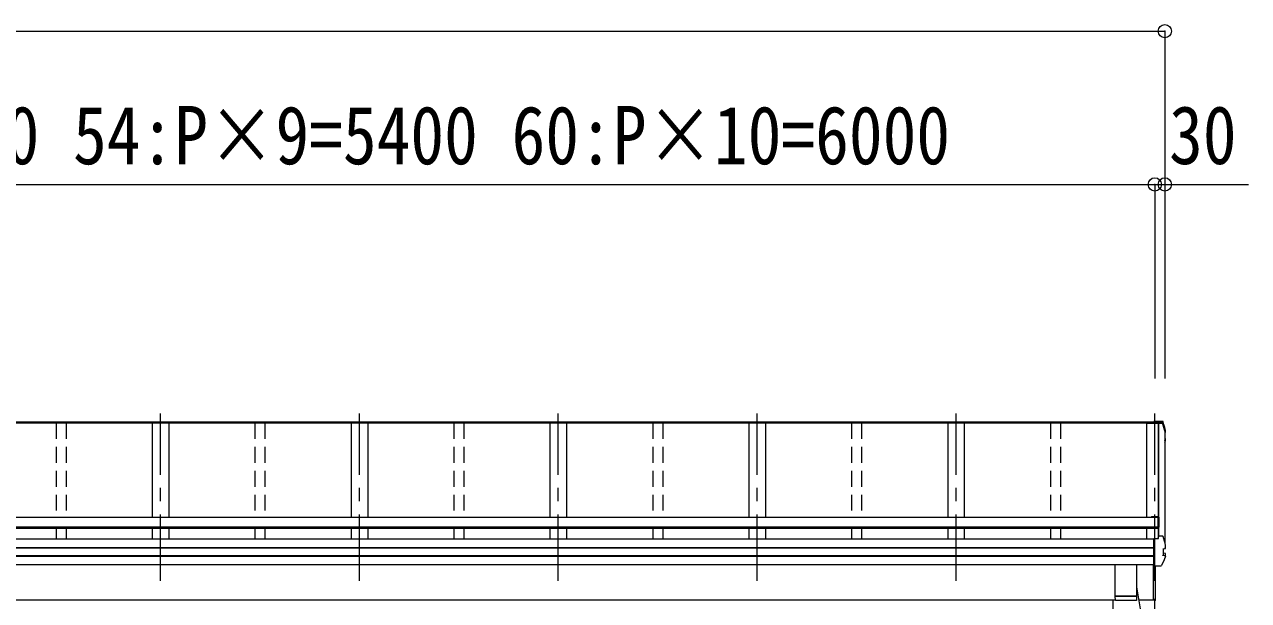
# Model space of a CAD drawing. Units: millimetres, scale not verified. Extents: x -11243 to 60313, y -7760 to 7760.
# Drawn here: x -7462 to -3769, y -1868 to -131 of the extents above; entities that cross this region are included whole.
import ezdxf
from ezdxf.enums import TextEntityAlignment as Align

# ---------------------------------------------------------------- set-up
doc = ezdxf.new("R2010")
doc.units = ezdxf.units.MM
doc.header["$LTSCALE"] = 40
doc.header["$PDMODE"] = 32
doc.header["$PDSIZE"] = 40
doc.linetypes.add('CHAIN1', pattern=[8, 5, -1, 1, -1])
doc.linetypes.add('DASHED1', pattern=[1.8, 1.2, -0.6])
doc.layers.add('0-3_ELV2', color=7, linetype='Continuous', lineweight=9)
doc.layers.add('0-E_DET2', color=7, linetype='Continuous', lineweight=18)
doc.styles.add('ＭＳ ゴシック', font='')
doc.styles.get('ＭＳ ゴシック').set_extended_font_data('MS Gothic')

msp = doc.modelspace()

# ---------------------------------------------------------------- linework, layer by layer
at = {"layer": '0-3_ELV2', "color": 5, "linetype": 'CHAIN1'}
for p, q in [((-7051.75, -1808.41), (-7051.75, -1304.23)), ((-6451.75, -1808.41), (-6451.75, -1304.23)), ((-5851.75, -1808.41), (-5851.75, -1304.23)), ((-5251.75, -1808.41), (-5251.75, -1304.23)), ((-4651.75, -1808.41), (-4651.75, -1304.23)), ((-4051.75, -1808.41), (-4051.75, -1304.23))]:
    msp.add_line(p, q, dxfattribs=at)
at = {"layer": '0-3_ELV2', "color": 4}
for p, q in [((-4029.74, -1327.5), (-4054.75, -1327.5)), ((-4054.75, -1331.85), (-4054.75, -1327.5)), ((-4029.74, -1327.5), (-4029.74, -1327.5)), ((-4029.74, -1327.5), (-4029.74, -1327.5)), ((-4051.75, -1331.85), (-9451.75, -1331.85)), ((-4051.75, -1332.75), (-9451.75, -1332.75)), ((-4054.75, -1329.58), (-9448.75, -1329.58)), ((-7076.75, -1332.67), (-7076.75, -1616.94)), ((-7026.75, -1332.67), (-7026.75, -1616.94)), ((-6476.75, -1332.67), (-6476.75, -1616.94)), ((-6426.75, -1332.67), (-6426.75, -1616.94)), ((-5876.75, -1332.67), (-5876.75, -1616.94)), ((-5826.75, -1332.67), (-5826.75, -1616.94)), ((-5276.75, -1332.67), (-5276.75, -1616.94)), ((-5226.75, -1332.67), (-5226.75, -1616.94)), ((-4676.75, -1332.67), (-4676.75, -1616.94)), ((-4626.75, -1332.67), (-4626.75, -1616.94)), ((-4076.75, -1332.67), (-4076.75, -1616.94)), ((-4076.75, -1332.76), (-4028.31, -1332.76)), ((-4054.75, -1330.03), (-4040.55, -1330.03)), ((-4051.75, -1332.52), (-4040.92, -1332.52)), ((-4041.45, -1332.76), (-4041.45, -1680.05)), ((-4040.55, -1330.03), (-4040.92, -1332.52)), ((-4040.85, -1332.76), (-4040.85, -1676.1)), ((-4040.55, -1331.11), (-4040.77, -1332.61)), ((-4040.77, -1332.61), (-4040.77, -1332.26)), ((-4040.77, -1332.61), (-4028.35, -1332.61)), ((-4040.55, -1331.11), (-4040.55, -1330.03)), ((-4028.5, -1331.11), (-4040.55, -1331.11)), ((-4021.75, -1356.12), (-4021.75, -1692.9)), ((-4021.75, -1359.07), (-4021.06, -1358.94)), ((-4021.75, -1359.42), (-4020.98, -1359.27)), ((-4020.48, -1360.7), (-4021.75, -1360.95)), ((-4019.43, -1359.43), (-4019.43, -1355.38)), ((-4021.75, -1378.83), (-4020.91, -1378.93)), ((-4021.75, -1382.92), (-4020.38, -1383.19)), ((-4021.75, -1384.45), (-4020.9, -1384.61)), ((-4020.91, -1378.94), (-4020.91, -1378.93)), ((-4019.33, -1384.46), (-4019.33, -1380.4)), ((-4041.65, -1617.07), (-9461.85, -1617.07)), ((-4061.65, -1614.91), (-4041.65, -1614.91)), ((-4061.65, -1614.91), (-4061.65, -1617.07)), ((-4061.65, -1616.45), (-4041.65, -1616.45)), ((-4041.65, -1650.96), (-4041.65, -1616.45)), ((-4039.65, -1616.91), (-4039.65, -1646.37)), ((-4041.65, -1646.1), (-9461.85, -1646.1)), ((-4041.65, -1647.84), (-9461.85, -1647.84)), ((-4041.65, -1650.96), (-9461.85, -1650.96)), ((-7076.75, -1650.96), (-7076.75, -1682.58)), ((-7026.75, -1650.96), (-7026.75, -1682.58)), ((-6476.75, -1650.96), (-6476.75, -1682.58)), ((-6426.75, -1650.96), (-6426.75, -1682.58)), ((-5876.75, -1650.96), (-5876.75, -1682.58)), ((-5826.75, -1650.96), (-5826.75, -1682.58)), ((-5276.75, -1650.96), (-5276.75, -1682.58)), ((-5226.75, -1650.96), (-5226.75, -1682.58)), ((-4676.75, -1650.96), (-4676.75, -1682.58)), ((-4626.75, -1650.96), (-4626.75, -1682.58)), ((-4076.75, -1650.96), (-4076.75, -1682.44)), ((-4041.65, -1646.37), (-4039.65, -1646.37)), ((-4054.75, -1682.58), (-9448.75, -1682.58)), ((-4054.75, -1680.72), (-4054.75, -1680.4)), ((-4054.75, -1682.02), (-4054.75, -1680.72)), ((-4054.75, -1761.95), (-4054.75, -1682.02)), ((-4041.5, -1680.4), (-4040.77, -1675.62)), ((-4041.48, -1680.4), (-4040.92, -1676.72)), ((-4040.92, -1680.4), (-4040.92, -1676.72)), ((-4040.77, -1675.27), (-4040.55, -1673.77)), ((-4040.77, -1675.27), (-4040.77, -1675.62)), ((-4028.5, -1673.77), (-4040.55, -1673.77)), ((-4054.75, -1709.1), (-9448.75, -1709.1)), ((-4054.75, -1709.99), (-9448.75, -1709.99)), ((-4054.75, -1733.22), (-9448.75, -1733.22)), ((-4054.75, -1735.14), (-9448.75, -1735.14)), ((-4027.31, -1711.72), (-4021.06, -1710.95)), ((-4027.31, -1711.72), (-4027.31, -1711.72)), ((-4020.91, -1733.23), (-4027.31, -1731.54)), ((-4027.31, -1731.54), (-4027.31, -1731.54)), ((-4026.75, -1711.85), (-4026.75, -1731.07)), ((-4020.38, -1725.85), (-4026.34, -1724.69)), ((-4021.06, -1710.95), (-4021.06, -1710.95)), ((-4020.91, -1733.23), (-4020.91, -1733.23)), ((-4019.43, -1709.47), (-4019.43, -1702.09)), ((-4019.33, -1734.52), (-4019.33, -1727.12)), ((-4054.75, -1760.18), (-9448.75, -1760.18)), ((-4056.75, -1760.18), (-4056.75, -1865.01)), ((-4054.75, -1762.82), (-4054.75, -1761.95)), ((-4054.75, -1762.82), (-4034.1, -1762.82)), ((-4050.25, -1867.41), (-4050.25, -1762.82)), ((-4049.75, -1867.01), (-4049.75, -1762.82)), ((-4171.04, -1866.41), (-9451.75, -1866.41)), ((-4177.75, -4721.41), (-4177.75, -1866.41)), ((-4051.75, -1866.41), (-4100.51, -1866.41)), ((-4051.75, -1865.01), (-4056.75, -1865.01)), ((-4052.75, -1866.41), (-4052.75, -4721.41)), ((-4051.75, -1867.51), (-4051.75, -1865.01)), ((-4050.25, -1867.41), (-4050.25, -1867.41)), ((-4050.25, -1867.41), (-4050.24, -1867.47))]:
    msp.add_line(p, q, dxfattribs=at)
at = {"layer": '0-3_ELV2', "color": 4, "linetype": 'DASHED1'}
for p, q in [((-7366.75, -1332.67), (-7366.75, -1617.07)), ((-7336.75, -1332.67), (-7336.75, -1617.07)), ((-6766.75, -1332.67), (-6766.75, -1617.07)), ((-6736.75, -1332.67), (-6736.75, -1617.07)), ((-6166.75, -1332.67), (-6166.75, -1617.07)), ((-6136.75, -1332.67), (-6136.75, -1617.07)), ((-5566.75, -1332.67), (-5566.75, -1617.07)), ((-5536.75, -1332.67), (-5536.75, -1617.07)), ((-4966.75, -1332.67), (-4966.75, -1617.07)), ((-4936.75, -1332.67), (-4936.75, -1617.07)), ((-4366.75, -1332.67), (-4366.75, -1617.07)), ((-4336.75, -1332.67), (-4336.75, -1617.07)), ((-7366.75, -1650.96), (-7366.75, -1682.58)), ((-7336.75, -1650.96), (-7336.75, -1682.58)), ((-6766.75, -1650.96), (-6766.75, -1682.58)), ((-6736.75, -1650.96), (-6736.75, -1682.58)), ((-6166.75, -1650.96), (-6166.75, -1682.58)), ((-6136.75, -1650.96), (-6136.75, -1682.58)), ((-5566.75, -1650.96), (-5566.75, -1682.58)), ((-5536.75, -1650.96), (-5536.75, -1682.58)), ((-4966.75, -1650.96), (-4966.75, -1682.58)), ((-4936.75, -1650.96), (-4936.75, -1682.58)), ((-4366.75, -1650.96), (-4366.75, -1682.58)), ((-4336.75, -1650.96), (-4336.75, -1682.58))]:
    msp.add_line(p, q, dxfattribs=at)
at = {"layer": '0-3_ELV2'}
for p, q in [((-4171.25, -1853.72), (-4171.25, -1760.18)), ((-4107.25, -1760.18), (-4107.25, -1853.72)), ((-4107.25, -1826.53), (-4086.81, -1947.58)), ((-4171.25, -1853.72), (-4107.25, -1853.72)), ((-4171.25, -1854.72), (-4107.25, -1854.72)), ((-4171.02, -1867.77), (-4171.25, -1854.72)), ((-4107.47, -1867.72), (-4171.02, -1867.72)), ((-4166.74, -1853.72), (-4166.73, -1854.72)), ((-4111.75, -1853.72), (-4111.76, -1854.72)), ((-4107.25, -1854.72), (-4107.47, -1867.77))]:
    msp.add_line(p, q, dxfattribs=at)
at = {"layer": '0-3_ELV2', "color": 4}
for points in [[(-4026.88, -1328.77), (-4027, -1328.48), (-4027.18, -1328.21), (-4027.4, -1327.99), (-4027.65, -1327.81), (-4027.93, -1327.67), (-4028.19, -1327.6), (-4028.43, -1327.56), (-4028.66, -1327.53), (-4028.91, -1327.51), (-4029.2, -1327.5), (-4029.51, -1327.5), (-4029.82, -1327.5)], [(-4019.47, -1355.07), (-4021.79, -1346.22), (-4024.25, -1337.45), (-4026.88, -1328.79)], [(-4054.75, -1331.53), (-4051.75, -1331.53), (-4051.75, -1332.52)], [(-4019.47, -1355.07), (-4019.43, -1355.33), (-4019.43, -1355.38)], [(-4021.75, -1390.66), (-4020.83, -1388.43), (-4019.42, -1384.94)], [(-4054.75, -1680.4), (-4040.55, -1680.4), (-4040.55, -1673.77)], [(-4019.42, -1735), (-4022.28, -1741.81), (-4025.22, -1748.54), (-4028.26, -1755.19), (-4031.39, -1761.76)], [(-4027.31, -1711.72), (-4027.4, -1711.75), (-4027.47, -1711.8), (-4027.53, -1711.87), (-4027.58, -1711.97), (-4027.61, -1712.08), (-4027.62, -1712.2)], [(-4027.31, -1731.54), (-4027.4, -1731.5), (-4027.47, -1731.44), (-4027.53, -1731.35), (-4027.58, -1731.25), (-4027.61, -1731.14), (-4027.62, -1731.02)], [(-4026.75, -1711.85), (-4026.73, -1711.74), (-4026.7, -1711.64)], [(-4021.06, -1710.95), (-4020.83, -1710.87), (-4020.62, -1710.73), (-4020.46, -1710.51), (-4020.33, -1710.24), (-4020.27, -1709.93), (-4020.26, -1709.6), (-4020.31, -1709.27)], [(-4020.98, -1710.93), (-4020.7, -1710.86), (-4020.45, -1710.78), (-4020.22, -1710.68), (-4019.94, -1710.51), (-4019.68, -1710.24), (-4019.5, -1709.9), (-4019.45, -1709.51)], [(-4020.23, -1735.21), (-4020.14, -1734.88), (-4020.11, -1734.52), (-4020.16, -1734.17), (-4020.27, -1733.83), (-4020.44, -1733.55), (-4020.66, -1733.35), (-4020.91, -1733.23)], [(-4019.47, -1701.78), (-4019.43, -1702.04), (-4019.43, -1702.09)], [(-4019.43, -1709.51), (-4019.43, -1709.42), (-4019.47, -1709.16)], [(-4019.44, -1735.01), (-4019.36, -1734.85), (-4019.33, -1734.68), (-4019.33, -1734.5)], [(-4034.08, -1762.82), (-4033.7, -1762.82), (-4033.35, -1762.8), (-4033.03, -1762.78), (-4032.76, -1762.75), (-4032.45, -1762.68), (-4032.11, -1762.54), (-4031.81, -1762.32), (-4031.55, -1762.04), (-4031.37, -1761.71)], [(-4050.24, -1867.51), (-4050.25, -1867.51), (-4051.75, -1867.51)], [(-4050.24, -1867.47), (-4050.24, -1867.51), (-4050.24, -1867.51)]]:
    msp.add_lwpolyline(points, dxfattribs=at)
for centre, radius, start, end in [((-4028.5, -1332.81), 1.7, 17.09071, 90.04324), ((-4504.76, -1478.78), 498.32, 13.87531, 17.05651), ((-4504.75, -1478.78), 499.82, 13.85121, 17.03953), ((-4020.73, -1359.43), 1.3, 280.89642, 13.7954), ((-4484.07, -1199.55), 498.64, 337.99835, 338.21754), ((-4484.07, -1199.9), 498.64, 337.99835, 338.25759), ((-4020.63, -1384.46), 1.3, 338.33785, 79.1132), ((-4020.63, -1380.4), 1.3, 0.0377, 79.0995), ((-4041.65, -1616.91), 2, 0, 90), ((-4028.5, -1675.47), 1.7, 17.09071, 90.04324), ((-4504.75, -1821.44), 499.82, 13.85121, 17.03953), ((-4026.25, -1724.2), 0.499, 180.05239, 259.08482), ((-4020.63, -1727.12), 1.3, 0.0377, 79.0995), ((-4050.25, -1867.01), 0.5, 270.5, 0), ((-4062.39, -1852.34), 12.15, 359.0404, 0.9596)]:
    msp.add_arc(centre, radius, start, end, dxfattribs=at)
at = {"layer": '0-E_DET2', "color": 6, "lineweight": 9}
for p, q in [((-9481.75, -150.66), (-4021.75, -150.66)), ((-4021.75, -150.66), (-4021.75, -1198.5)), ((-9451.75, -612.96), (-4051.75, -612.96)), ((-4051.75, -612.96), (-4051.75, -1198.5)), ((-4051.75, -612.96), (-4051.75, -1198.5)), ((-4021.75, -612.96), (-4021.75, -1198.5))]:
    msp.add_line(p, q, dxfattribs=at)
msp.add_lwpolyline([(-4051.75, -612.96), (-4021.75, -612.96), (-3769.24, -612.96)], dxfattribs=at)
at = {"layer": '0-E_DET2', "color": 6}
for p in [(-4021.75, -150.66), (-4051.75, -612.96), (-4051.75, -612.96), (-4021.75, -612.96)]:
    msp.add_point(p, dxfattribs=at)

# ---------------------------------------------------------------- texts
at = {"layer": '0-E_DET2', "style": 'ＭＳ ゴシック', "width": 0.85}
for s, p in [('48:P×8=4800 54:P×9=5400 60:P×10=6000', (-8638.65, -604.96)), ('30', (-4008.83, -604.39))]:
    msp.add_text(s, height=176, dxfattribs=at).set_placement(p, align=Align.BOTTOM_LEFT)

doc.saveas('drawing.dxf')
